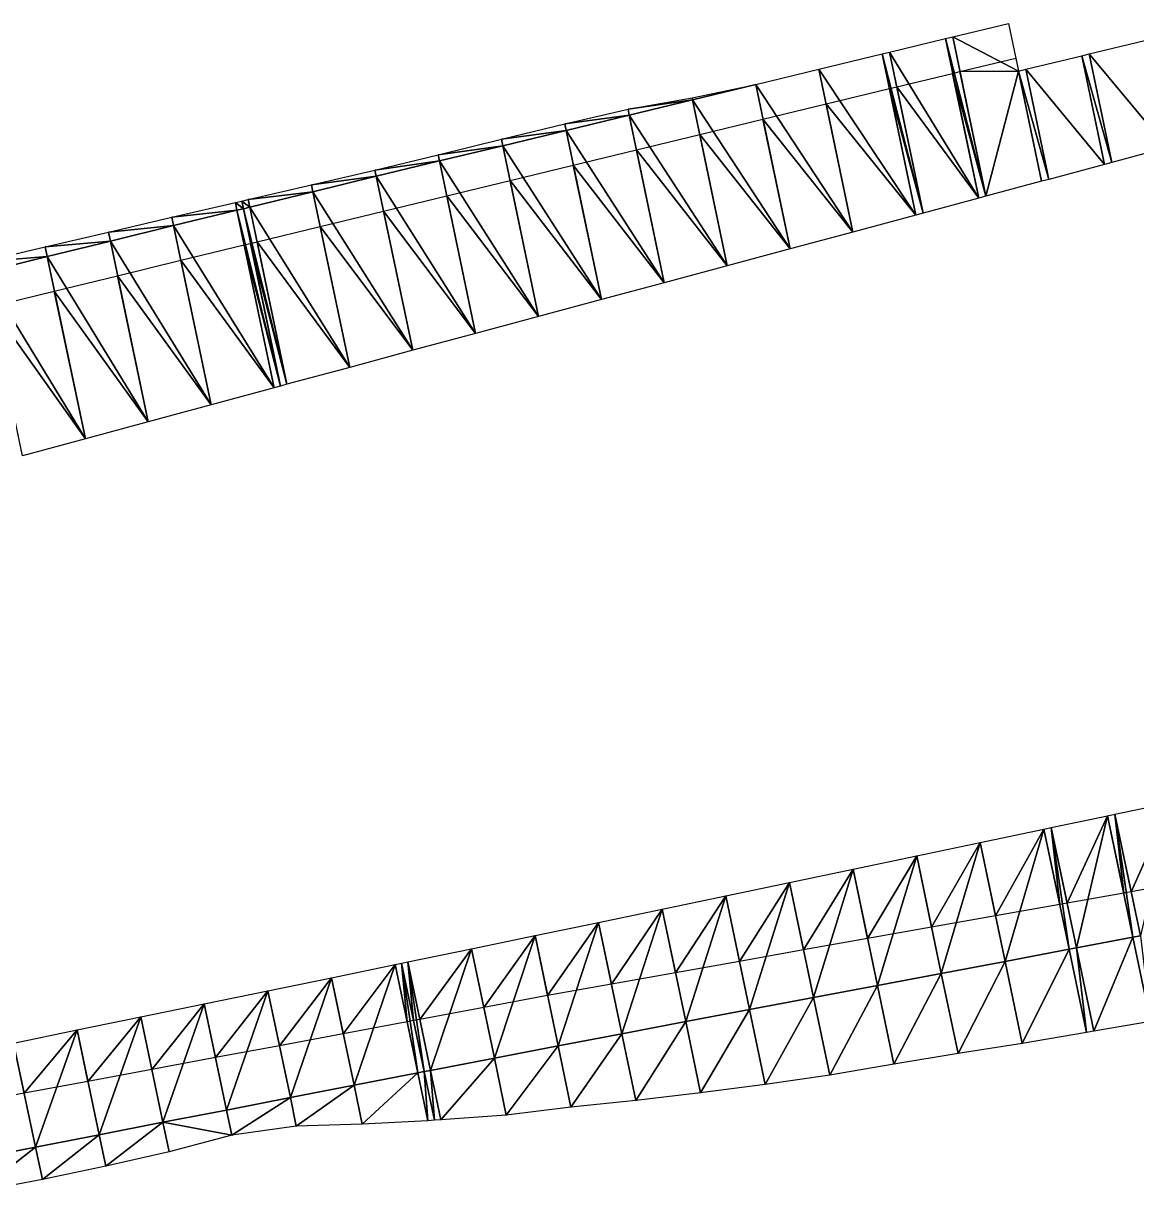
# Model space of a CAD drawing. Header units: metres. Extents: x 1882598 to 1885460, y 3171405 to 3171756.
# Drawn here: x 1883146.89 to 1883164.01, y 3171599.02 to 3171616.99 of the extents above; entities that cross this region are included whole.
import ezdxf

# ---------------------------------------------------------------- set-up
doc = ezdxf.new("R2010")
doc.units = ezdxf.units.M
doc.header["$MEASUREMENT"] = 0
doc.layers.add('Triangles surfaces projet', color=7, linetype='Continuous', true_color=0x848484)

msp = doc.modelspace()

# ---------------------------------------------------------------- linework, layer by layer
at = {"layer": 'Triangles surfaces projet'}
for points in [[(1883161.185, 3171616.782, 151.155), (1883162.045, 3171616.99, 151.147), (1883162.198, 3171616.257, 151.165), (1883161.185, 3171616.782, 151.155)], [(1883161.072, 3171616.755, 151.156), (1883161.585, 3171614.3, 151.219), (1883160.212, 3171616.547, 151.165), (1883161.072, 3171616.755, 151.156)], [(1883161.697, 3171614.33, 151.217), (1883161.072, 3171616.755, 151.156), (1883161.185, 3171616.782, 151.155), (1883161.697, 3171614.33, 151.217)], [(1883161.697, 3171614.33, 151.217), (1883161.585, 3171614.3, 151.219), (1883161.072, 3171616.755, 151.156), (1883161.697, 3171614.33, 151.217)], [(1883161.697, 3171614.33, 151.217), (1883161.185, 3171616.782, 151.155), (1883162.198, 3171616.257, 151.165), (1883161.697, 3171614.33, 151.217)], [(1883163.283, 3171616.52, 151.156), (1883164.143, 3171616.728, 151.149), (1883164.487, 3171615.08, 151.191), (1883163.283, 3171616.52, 151.156)], [(1883164.143, 3171616.728, 151.499), (1883164.487, 3171615.08, 151.541), (1883163.283, 3171616.52, 151.506), (1883164.143, 3171616.728, 151.499)], [(1883159.127, 3171616.284, 151.177), (1883160.1, 3171616.52, 151.166), (1883160.617, 3171614.04, 151.23), (1883159.127, 3171616.284, 151.177)], [(1883160.729, 3171614.07, 151.228), (1883160.1, 3171616.52, 151.166), (1883160.212, 3171616.547, 151.165), (1883160.729, 3171614.07, 151.228)], [(1883160.729, 3171614.07, 151.228), (1883160.617, 3171614.04, 151.23), (1883160.1, 3171616.52, 151.166), (1883160.729, 3171614.07, 151.228)], [(1883160.729, 3171614.07, 151.228), (1883160.212, 3171616.547, 151.165), (1883161.585, 3171614.3, 151.219), (1883160.729, 3171614.07, 151.228)], [(1883162.31, 3171616.285, 151.164), (1883163.17, 3171616.493, 151.157), (1883163.519, 3171614.82, 151.199), (1883162.31, 3171616.285, 151.164)], [(1883163.17, 3171616.493, 151.507), (1883163.519, 3171614.82, 151.549), (1883162.31, 3171616.285, 151.514), (1883163.17, 3171616.493, 151.507)], [(1883163.17, 3171616.493, 151.157), (1883163.283, 3171616.52, 151.156), (1883163.631, 3171614.85, 151.198), (1883163.17, 3171616.493, 151.157)], [(1883163.283, 3171616.52, 151.506), (1883163.631, 3171614.85, 151.548), (1883163.17, 3171616.493, 151.507), (1883163.283, 3171616.52, 151.506)], [(1883163.631, 3171614.85, 151.198), (1883163.519, 3171614.82, 151.199), (1883163.17, 3171616.493, 151.157), (1883163.631, 3171614.85, 151.198)], [(1883163.17, 3171616.493, 151.507), (1883163.631, 3171614.85, 151.548), (1883163.519, 3171614.82, 151.549), (1883163.17, 3171616.493, 151.507)], [(1883163.631, 3171614.85, 151.198), (1883163.283, 3171616.52, 151.156), (1883164.487, 3171615.08, 151.191), (1883163.631, 3171614.85, 151.198)], [(1883163.283, 3171616.52, 151.506), (1883164.487, 3171615.08, 151.541), (1883163.631, 3171614.85, 151.548), (1883163.283, 3171616.52, 151.506)], [(1883162.156, 3171616.456, 151.51), (1883162.198, 3171616.257, 151.515), (1883161.296, 3171616.248, 151.519), (1883162.156, 3171616.456, 151.51)], [(1883158.155, 3171616.049, 151.188), (1883159.127, 3171616.284, 151.177), (1883159.65, 3171613.78, 151.241), (1883158.155, 3171616.049, 151.188)], [(1883159.65, 3171613.78, 151.241), (1883159.127, 3171616.284, 151.177), (1883160.617, 3171614.04, 151.23), (1883159.65, 3171613.78, 151.241)], [(1883161.184, 3171616.221, 151.52), (1883161.585, 3171614.3, 151.569), (1883160.324, 3171616.013, 151.529), (1883161.184, 3171616.221, 151.52)], [(1883161.296, 3171616.248, 151.519), (1883161.697, 3171614.33, 151.567), (1883161.184, 3171616.221, 151.52), (1883161.296, 3171616.248, 151.519)], [(1883161.184, 3171616.221, 151.52), (1883161.697, 3171614.33, 151.567), (1883161.585, 3171614.3, 151.569), (1883161.184, 3171616.221, 151.52)], [(1883162.198, 3171616.257, 151.515), (1883161.697, 3171614.33, 151.567), (1883161.296, 3171616.248, 151.519), (1883162.198, 3171616.257, 151.515)], [(1883161.697, 3171614.33, 151.217), (1883162.198, 3171616.257, 151.165), (1883162.552, 3171614.56, 151.209), (1883161.697, 3171614.33, 151.217)], [(1883162.198, 3171616.257, 151.515), (1883162.552, 3171614.56, 151.559), (1883161.697, 3171614.33, 151.567), (1883162.198, 3171616.257, 151.515)], [(1883162.31, 3171616.285, 151.164), (1883162.664, 3171614.59, 151.207), (1883162.198, 3171616.257, 151.165), (1883162.31, 3171616.285, 151.164)], [(1883162.31, 3171616.285, 151.514), (1883162.664, 3171614.59, 151.557), (1883162.198, 3171616.257, 151.515), (1883162.31, 3171616.285, 151.514)], [(1883162.552, 3171614.56, 151.209), (1883162.198, 3171616.257, 151.165), (1883162.664, 3171614.59, 151.207), (1883162.552, 3171614.56, 151.209)], [(1883162.198, 3171616.257, 151.515), (1883162.664, 3171614.59, 151.557), (1883162.552, 3171614.56, 151.559), (1883162.198, 3171616.257, 151.515)], [(1883162.664, 3171614.59, 151.207), (1883162.31, 3171616.285, 151.164), (1883163.519, 3171614.82, 151.199), (1883162.664, 3171614.59, 151.207)], [(1883162.31, 3171616.285, 151.514), (1883163.519, 3171614.82, 151.549), (1883162.664, 3171614.59, 151.557), (1883162.31, 3171616.285, 151.514)], [(1883157.182, 3171615.814, 151.199), (1883157.176, 3171615.843, 151.179), (1883158.155, 3171616.049, 151.188), (1883157.182, 3171615.814, 151.199)], [(1883158.683, 3171613.52, 151.252), (1883157.182, 3171615.814, 151.199), (1883158.155, 3171616.049, 151.188), (1883158.683, 3171613.52, 151.252)], [(1883158.683, 3171613.52, 151.252), (1883158.155, 3171616.049, 151.188), (1883159.65, 3171613.78, 151.241), (1883158.683, 3171613.52, 151.252)], [(1883160.211, 3171615.986, 151.53), (1883160.617, 3171614.04, 151.58), (1883159.239, 3171615.751, 151.541), (1883160.211, 3171615.986, 151.53)], [(1883160.324, 3171616.013, 151.529), (1883160.729, 3171614.07, 151.578), (1883160.211, 3171615.986, 151.53), (1883160.324, 3171616.013, 151.529)], [(1883160.211, 3171615.986, 151.53), (1883160.729, 3171614.07, 151.578), (1883160.617, 3171614.04, 151.58), (1883160.211, 3171615.986, 151.53)], [(1883160.324, 3171616.013, 151.529), (1883161.585, 3171614.3, 151.569), (1883160.729, 3171614.07, 151.578), (1883160.324, 3171616.013, 151.529)], [(1883157.176, 3171615.843, 151.179), (1883157.182, 3171615.814, 151.199), (1883156.191, 3171615.669, 151.148), (1883157.176, 3171615.843, 151.179)], [(1883157.182, 3171615.814, 151.199), (1883156.21, 3171615.579, 151.209), (1883156.191, 3171615.669, 151.148), (1883157.182, 3171615.814, 151.199)], [(1883157.716, 3171613.26, 151.264), (1883156.21, 3171615.579, 151.209), (1883157.182, 3171615.814, 151.199), (1883157.716, 3171613.26, 151.264)], [(1883157.716, 3171613.26, 151.264), (1883157.182, 3171615.814, 151.199), (1883158.683, 3171613.52, 151.252), (1883157.716, 3171613.26, 151.264)], [(1883156.21, 3171615.579, 151.209), (1883155.216, 3171615.445, 151.151), (1883156.191, 3171615.669, 151.148), (1883156.21, 3171615.579, 151.209)], [(1883159.239, 3171615.751, 151.541), (1883159.65, 3171613.78, 151.591), (1883158.266, 3171615.515, 151.551), (1883159.239, 3171615.751, 151.541)], [(1883159.239, 3171615.751, 151.541), (1883160.617, 3171614.04, 151.58), (1883159.65, 3171613.78, 151.591), (1883159.239, 3171615.751, 151.541)], [(1883154.243, 3171615.208, 151.163), (1883155.216, 3171615.445, 151.151), (1883155.237, 3171615.344, 151.22), (1883154.243, 3171615.208, 151.163)], [(1883155.216, 3171615.445, 151.151), (1883156.21, 3171615.579, 151.209), (1883155.237, 3171615.344, 151.22), (1883155.216, 3171615.445, 151.151)], [(1883155.237, 3171615.344, 151.22), (1883156.21, 3171615.579, 151.209), (1883156.748, 3171613, 151.275), (1883155.237, 3171615.344, 151.22)], [(1883156.748, 3171613, 151.275), (1883156.21, 3171615.579, 151.209), (1883157.716, 3171613.26, 151.264), (1883156.748, 3171613, 151.275)], [(1883158.266, 3171615.515, 151.551), (1883158.683, 3171613.52, 151.602), (1883157.294, 3171615.28, 151.562), (1883158.266, 3171615.515, 151.551)], [(1883158.266, 3171615.515, 151.551), (1883159.65, 3171613.78, 151.591), (1883158.683, 3171613.52, 151.602), (1883158.266, 3171615.515, 151.551)], [(1883154.243, 3171615.208, 151.163), (1883155.237, 3171615.344, 151.22), (1883154.264, 3171615.108, 151.231), (1883154.243, 3171615.208, 151.163)], [(1883155.781, 3171612.74, 151.286), (1883154.264, 3171615.108, 151.231), (1883155.237, 3171615.344, 151.22), (1883155.781, 3171612.74, 151.286)], [(1883155.781, 3171612.74, 151.286), (1883155.237, 3171615.344, 151.22), (1883156.748, 3171613, 151.275), (1883155.781, 3171612.74, 151.286)], [(1883157.294, 3171615.28, 151.562), (1883157.716, 3171613.26, 151.614), (1883156.321, 3171615.045, 151.573), (1883157.294, 3171615.28, 151.562)], [(1883157.294, 3171615.28, 151.562), (1883158.683, 3171613.52, 151.602), (1883157.716, 3171613.26, 151.614), (1883157.294, 3171615.28, 151.562)], [(1883154.243, 3171615.208, 151.163), (1883154.264, 3171615.108, 151.231), (1883153.271, 3171614.97, 151.175), (1883154.243, 3171615.208, 151.163)], [(1883153.291, 3171614.873, 151.241), (1883153.271, 3171614.97, 151.175), (1883154.264, 3171615.108, 151.231), (1883153.291, 3171614.873, 151.241)], [(1883154.813, 3171612.48, 151.298), (1883153.291, 3171614.873, 151.241), (1883154.264, 3171615.108, 151.231), (1883154.813, 3171612.48, 151.298)], [(1883154.264, 3171615.108, 151.231), (1883155.781, 3171612.74, 151.286), (1883154.813, 3171612.48, 151.298), (1883154.264, 3171615.108, 151.231)], [(1883153.271, 3171614.97, 151.175), (1883153.291, 3171614.873, 151.241), (1883152.298, 3171614.732, 151.187), (1883153.271, 3171614.97, 151.175)], [(1883152.318, 3171614.637, 151.252), (1883152.298, 3171614.732, 151.187), (1883153.291, 3171614.873, 151.241), (1883152.318, 3171614.637, 151.252)], [(1883153.291, 3171614.873, 151.241), (1883153.845, 3171612.22, 151.309), (1883152.318, 3171614.637, 151.252), (1883153.291, 3171614.873, 151.241)], [(1883153.291, 3171614.873, 151.241), (1883154.813, 3171612.48, 151.298), (1883153.845, 3171612.22, 151.309), (1883153.291, 3171614.873, 151.241)], [(1883156.321, 3171615.045, 151.573), (1883156.748, 3171613, 151.625), (1883155.349, 3171614.81, 151.584), (1883156.321, 3171615.045, 151.573)], [(1883156.321, 3171615.045, 151.573), (1883157.716, 3171613.26, 151.614), (1883156.748, 3171613, 151.625), (1883156.321, 3171615.045, 151.573)], [(1883152.298, 3171614.732, 151.187), (1883152.318, 3171614.637, 151.252), (1883151.322, 3171614.506, 151.194), (1883152.298, 3171614.732, 151.187)], [(1883155.349, 3171614.81, 151.584), (1883155.781, 3171612.74, 151.636), (1883154.376, 3171614.574, 151.594), (1883155.349, 3171614.81, 151.584)], [(1883155.349, 3171614.81, 151.584), (1883156.748, 3171613, 151.625), (1883155.781, 3171612.74, 151.636), (1883155.349, 3171614.81, 151.584)], [(1883151.344, 3171614.4, 151.266), (1883151.322, 3171614.506, 151.194), (1883152.318, 3171614.637, 151.252), (1883151.344, 3171614.4, 151.266)], [(1883151.344, 3171614.4, 151.266), (1883152.318, 3171614.637, 151.252), (1883152.878, 3171611.96, 151.32), (1883151.344, 3171614.4, 151.266)], [(1883152.318, 3171614.637, 151.252), (1883153.845, 3171612.22, 151.309), (1883152.878, 3171611.96, 151.32), (1883152.318, 3171614.637, 151.252)], [(1883154.376, 3171614.574, 151.594), (1883154.813, 3171612.48, 151.648), (1883153.403, 3171614.339, 151.605), (1883154.376, 3171614.574, 151.594)], [(1883154.376, 3171614.574, 151.594), (1883155.781, 3171612.74, 151.636), (1883154.813, 3171612.48, 151.648), (1883154.376, 3171614.574, 151.594)], [(1883151.322, 3171614.506, 151.194), (1883151.344, 3171614.4, 151.266), (1883150.347, 3171614.279, 151.201), (1883151.322, 3171614.506, 151.194)], [(1883150.371, 3171614.163, 151.28), (1883150.347, 3171614.279, 151.201), (1883151.344, 3171614.4, 151.266), (1883150.371, 3171614.163, 151.28)], [(1883150.371, 3171614.163, 151.28), (1883151.344, 3171614.4, 151.266), (1883151.91, 3171611.698, 151.334), (1883150.371, 3171614.163, 151.28)], [(1883151.91, 3171611.698, 151.334), (1883151.344, 3171614.4, 151.266), (1883152.878, 3171611.96, 151.32), (1883151.91, 3171611.698, 151.334)], [(1883153.403, 3171614.339, 151.605), (1883153.845, 3171612.22, 151.659), (1883152.429, 3171614.103, 151.616), (1883153.403, 3171614.339, 151.605)], [(1883153.403, 3171614.339, 151.605), (1883154.813, 3171612.48, 151.648), (1883153.845, 3171612.22, 151.659), (1883153.403, 3171614.339, 151.605)], [(1883150.15, 3171614.233, 151.203), (1883150.175, 3171614.115, 151.283), (1883149.174, 3171614.006, 151.21), (1883150.15, 3171614.233, 151.203)], [(1883150.15, 3171614.233, 151.203), (1883150.248, 3171614.256, 151.202), (1883150.273, 3171614.139, 151.282), (1883150.15, 3171614.233, 151.203)], [(1883150.15, 3171614.233, 151.203), (1883150.273, 3171614.139, 151.282), (1883150.175, 3171614.115, 151.283), (1883150.15, 3171614.233, 151.203)], [(1883150.371, 3171614.163, 151.28), (1883150.248, 3171614.256, 151.202), (1883150.347, 3171614.279, 151.201), (1883150.371, 3171614.163, 151.28)], [(1883150.248, 3171614.256, 151.202), (1883150.371, 3171614.163, 151.28), (1883150.273, 3171614.139, 151.282), (1883150.248, 3171614.256, 151.202)], [(1883150.942, 3171611.437, 151.347), (1883150.273, 3171614.139, 151.282), (1883150.371, 3171614.163, 151.28), (1883150.942, 3171611.437, 151.347)], [(1883150.942, 3171611.437, 151.347), (1883150.371, 3171614.163, 151.28), (1883151.91, 3171611.698, 151.334), (1883150.942, 3171611.437, 151.347)], [(1883149.174, 3171614.006, 151.21), (1883149.201, 3171613.878, 151.297), (1883148.198, 3171613.779, 151.217), (1883149.174, 3171614.006, 151.21)], [(1883149.201, 3171613.878, 151.297), (1883149.174, 3171614.006, 151.21), (1883150.175, 3171614.115, 151.283), (1883149.201, 3171613.878, 151.297)], [(1883150.747, 3171611.384, 151.35), (1883149.201, 3171613.878, 151.297), (1883150.175, 3171614.115, 151.283), (1883150.747, 3171611.384, 151.35)], [(1883150.845, 3171611.41, 151.349), (1883150.175, 3171614.115, 151.283), (1883150.273, 3171614.139, 151.282), (1883150.845, 3171611.41, 151.349)], [(1883150.845, 3171611.41, 151.349), (1883150.747, 3171611.384, 151.35), (1883150.175, 3171614.115, 151.283), (1883150.845, 3171611.41, 151.349)], [(1883150.942, 3171611.437, 151.347), (1883150.845, 3171611.41, 151.349), (1883150.273, 3171614.139, 151.282), (1883150.942, 3171611.437, 151.347)], [(1883152.429, 3171614.103, 151.616), (1883152.878, 3171611.96, 151.67), (1883151.456, 3171613.867, 151.63), (1883152.429, 3171614.103, 151.616)], [(1883152.429, 3171614.103, 151.616), (1883153.845, 3171612.22, 151.659), (1883152.878, 3171611.96, 151.67), (1883152.429, 3171614.103, 151.616)], [(1883148.227, 3171613.64, 151.311), (1883148.198, 3171613.779, 151.217), (1883149.201, 3171613.878, 151.297), (1883148.227, 3171613.64, 151.311)], [(1883149.779, 3171611.122, 151.363), (1883148.227, 3171613.64, 151.311), (1883149.201, 3171613.878, 151.297), (1883149.779, 3171611.122, 151.363)], [(1883149.779, 3171611.122, 151.363), (1883149.201, 3171613.878, 151.297), (1883150.747, 3171611.384, 151.35), (1883149.779, 3171611.122, 151.363)], [(1883151.456, 3171613.867, 151.63), (1883151.91, 3171611.698, 151.684), (1883150.483, 3171613.63, 151.643), (1883151.456, 3171613.867, 151.63)], [(1883151.456, 3171613.867, 151.63), (1883152.878, 3171611.96, 151.67), (1883151.91, 3171611.698, 151.684), (1883151.456, 3171613.867, 151.63)], [(1883148.198, 3171613.779, 151.217), (1883148.227, 3171613.64, 151.311), (1883147.222, 3171613.551, 151.224), (1883148.198, 3171613.779, 151.217)], [(1883147.222, 3171613.551, 151.224), (1883148.227, 3171613.64, 151.311), (1883147.254, 3171613.402, 151.325), (1883147.222, 3171613.551, 151.224)], [(1883147.254, 3171613.402, 151.325), (1883148.227, 3171613.64, 151.311), (1883148.811, 3171610.86, 151.376), (1883147.254, 3171613.402, 151.325)], [(1883149.779, 3171611.122, 151.363), (1883148.811, 3171610.86, 151.376), (1883148.227, 3171613.64, 151.311), (1883149.779, 3171611.122, 151.363)], [(1883150.483, 3171613.63, 151.643), (1883150.942, 3171611.437, 151.697), (1883150.384, 3171613.606, 151.645), (1883150.483, 3171613.63, 151.643)], [(1883150.483, 3171613.63, 151.643), (1883151.91, 3171611.698, 151.684), (1883150.942, 3171611.437, 151.697), (1883150.483, 3171613.63, 151.643)], [(1883146.246, 3171613.322, 151.231), (1883147.222, 3171613.551, 151.224), (1883147.254, 3171613.402, 151.325), (1883146.246, 3171613.322, 151.231)], [(1883150.286, 3171613.582, 151.646), (1883150.747, 3171611.384, 151.7), (1883149.313, 3171613.345, 151.66), (1883150.286, 3171613.582, 151.646)], [(1883150.384, 3171613.606, 151.645), (1883150.845, 3171611.41, 151.699), (1883150.286, 3171613.582, 151.646), (1883150.384, 3171613.606, 151.645)], [(1883150.286, 3171613.582, 151.646), (1883150.845, 3171611.41, 151.699), (1883150.747, 3171611.384, 151.7), (1883150.286, 3171613.582, 151.646)], [(1883150.384, 3171613.606, 151.645), (1883150.942, 3171611.437, 151.697), (1883150.845, 3171611.41, 151.699), (1883150.384, 3171613.606, 151.645)], [(1883147.254, 3171613.402, 151.325), (1883146.28, 3171613.164, 151.339), (1883146.246, 3171613.322, 151.231), (1883147.254, 3171613.402, 151.325)], [(1883147.254, 3171613.402, 151.325), (1883147.843, 3171610.599, 151.389), (1883146.28, 3171613.164, 151.339), (1883147.254, 3171613.402, 151.325)], [(1883147.254, 3171613.402, 151.325), (1883148.811, 3171610.86, 151.376), (1883147.843, 3171610.599, 151.389), (1883147.254, 3171613.402, 151.325)], [(1883149.313, 3171613.345, 151.66), (1883149.779, 3171611.122, 151.713), (1883148.339, 3171613.108, 151.674), (1883149.313, 3171613.345, 151.66)], [(1883149.313, 3171613.345, 151.66), (1883150.747, 3171611.384, 151.7), (1883149.779, 3171611.122, 151.713), (1883149.313, 3171613.345, 151.66)], [(1883146.875, 3171610.337, 151.402), (1883146.28, 3171613.164, 151.339), (1883147.843, 3171610.599, 151.389), (1883146.875, 3171610.337, 151.402)], [(1883148.339, 3171613.108, 151.674), (1883148.811, 3171610.86, 151.726), (1883147.365, 3171612.87, 151.688), (1883148.339, 3171613.108, 151.674)], [(1883148.339, 3171613.108, 151.674), (1883149.779, 3171611.122, 151.713), (1883148.811, 3171610.86, 151.726), (1883148.339, 3171613.108, 151.674)], [(1883147.365, 3171612.87, 151.688), (1883147.843, 3171610.599, 151.739), (1883146.392, 3171612.632, 151.701), (1883147.365, 3171612.87, 151.688)], [(1883147.365, 3171612.87, 151.688), (1883148.811, 3171610.86, 151.726), (1883147.843, 3171610.599, 151.739), (1883147.365, 3171612.87, 151.688)], [(1883146.392, 3171612.632, 151.701), (1883147.843, 3171610.599, 151.739), (1883146.875, 3171610.337, 151.752), (1883146.392, 3171612.632, 151.701)], [(1883164.072, 3171602.951, 151.153), (1883163.681, 3171604.822, 151.2), (1883164.547, 3171605.003, 151.193), (1883164.072, 3171602.951, 151.153)], [(1883164.547, 3171605.003, 151.543), (1883163.93, 3171603.631, 151.52), (1883163.681, 3171604.822, 151.55), (1883164.547, 3171605.003, 151.543)], [(1883164.801, 3171603.786, 151.512), (1883163.93, 3171603.631, 151.52), (1883164.547, 3171605.003, 151.543), (1883164.801, 3171603.786, 151.512)], [(1883163.681, 3171604.822, 151.2), (1883163.958, 3171602.93, 151.154), (1883163.568, 3171604.799, 151.201), (1883163.681, 3171604.822, 151.2)], [(1883163.681, 3171604.822, 151.55), (1883163.816, 3171603.611, 151.521), (1883163.568, 3171604.799, 151.551), (1883163.681, 3171604.822, 151.55)], [(1883164.072, 3171602.951, 151.153), (1883163.958, 3171602.93, 151.154), (1883163.681, 3171604.822, 151.2), (1883164.072, 3171602.951, 151.153)], [(1883163.93, 3171603.631, 151.52), (1883163.816, 3171603.611, 151.521), (1883163.681, 3171604.822, 151.55), (1883163.93, 3171603.631, 151.52)], [(1883163.568, 3171604.799, 151.201), (1883163.089, 3171602.767, 151.163), (1883162.702, 3171604.617, 151.21), (1883163.568, 3171604.799, 151.201)], [(1883163.568, 3171604.799, 151.551), (1883162.945, 3171603.456, 151.53), (1883162.702, 3171604.617, 151.56), (1883163.568, 3171604.799, 151.551)], [(1883163.816, 3171603.611, 151.521), (1883162.945, 3171603.456, 151.53), (1883163.568, 3171604.799, 151.551), (1883163.816, 3171603.611, 151.521)], [(1883163.089, 3171602.767, 151.163), (1883163.568, 3171604.799, 151.201), (1883163.958, 3171602.93, 151.154), (1883163.089, 3171602.767, 151.163)], [(1883162.589, 3171604.594, 151.211), (1883161.992, 3171602.56, 151.174), (1883161.61, 3171604.389, 151.221), (1883162.589, 3171604.594, 151.211)], [(1883162.589, 3171604.594, 151.561), (1883161.846, 3171603.261, 151.542), (1883161.61, 3171604.389, 151.571), (1883162.589, 3171604.594, 151.561)], [(1883162.831, 3171603.436, 151.531), (1883161.846, 3171603.261, 151.542), (1883162.589, 3171604.594, 151.561), (1883162.831, 3171603.436, 151.531)], [(1883161.992, 3171602.56, 151.174), (1883162.589, 3171604.594, 151.211), (1883162.975, 3171602.745, 151.164), (1883161.992, 3171602.56, 151.174)], [(1883162.589, 3171604.594, 151.211), (1883162.702, 3171604.617, 151.21), (1883162.975, 3171602.745, 151.164), (1883162.589, 3171604.594, 151.211)], [(1883162.702, 3171604.617, 151.56), (1883162.831, 3171603.436, 151.531), (1883162.589, 3171604.594, 151.561), (1883162.702, 3171604.617, 151.56)], [(1883162.975, 3171602.745, 151.164), (1883162.702, 3171604.617, 151.21), (1883163.089, 3171602.767, 151.163), (1883162.975, 3171602.745, 151.164)], [(1883162.945, 3171603.456, 151.53), (1883162.831, 3171603.436, 151.531), (1883162.702, 3171604.617, 151.56), (1883162.945, 3171603.456, 151.53)], [(1883160.632, 3171604.184, 151.231), (1883161.61, 3171604.389, 151.221), (1883161.009, 3171602.374, 151.185), (1883160.632, 3171604.184, 151.231)], [(1883161.61, 3171604.389, 151.571), (1883160.861, 3171603.085, 151.553), (1883160.632, 3171604.184, 151.581), (1883161.61, 3171604.389, 151.571)], [(1883161.846, 3171603.261, 151.542), (1883160.861, 3171603.085, 151.553), (1883161.61, 3171604.389, 151.571), (1883161.846, 3171603.261, 151.542)], [(1883161.992, 3171602.56, 151.174), (1883161.009, 3171602.374, 151.185), (1883161.61, 3171604.389, 151.221), (1883161.992, 3171602.56, 151.174)], [(1883160.026, 3171602.189, 151.195), (1883159.653, 3171603.979, 151.241), (1883160.632, 3171604.184, 151.231), (1883160.026, 3171602.189, 151.195)], [(1883160.632, 3171604.184, 151.581), (1883159.876, 3171602.91, 151.563), (1883159.653, 3171603.979, 151.591), (1883160.632, 3171604.184, 151.581)], [(1883160.861, 3171603.085, 151.553), (1883159.876, 3171602.91, 151.563), (1883160.632, 3171604.184, 151.581), (1883160.861, 3171603.085, 151.553)], [(1883160.026, 3171602.189, 151.195), (1883160.632, 3171604.184, 151.231), (1883161.009, 3171602.374, 151.185), (1883160.026, 3171602.189, 151.195)], [(1883159.653, 3171603.979, 151.241), (1883159.044, 3171602.004, 151.205), (1883158.674, 3171603.775, 151.251), (1883159.653, 3171603.979, 151.241)], [(1883159.653, 3171603.979, 151.591), (1883158.891, 3171602.735, 151.574), (1883158.674, 3171603.775, 151.601), (1883159.653, 3171603.979, 151.591)], [(1883159.876, 3171602.91, 151.563), (1883158.891, 3171602.735, 151.574), (1883159.653, 3171603.979, 151.591), (1883159.876, 3171602.91, 151.563)], [(1883160.026, 3171602.189, 151.195), (1883159.044, 3171602.004, 151.205), (1883159.653, 3171603.979, 151.241), (1883160.026, 3171602.189, 151.195)], [(1883158.061, 3171601.818, 151.216), (1883157.696, 3171603.57, 151.261), (1883158.674, 3171603.775, 151.251), (1883158.061, 3171601.818, 151.216)], [(1883158.674, 3171603.775, 151.601), (1883157.906, 3171602.56, 151.585), (1883157.696, 3171603.57, 151.611), (1883158.674, 3171603.775, 151.601)], [(1883158.891, 3171602.735, 151.574), (1883157.906, 3171602.56, 151.585), (1883158.674, 3171603.775, 151.601), (1883158.891, 3171602.735, 151.574)], [(1883159.044, 3171602.004, 151.205), (1883158.061, 3171601.818, 151.216), (1883158.674, 3171603.775, 151.251), (1883159.044, 3171602.004, 151.205)], [(1883157.079, 3171601.633, 151.226), (1883156.717, 3171603.365, 151.27), (1883157.696, 3171603.57, 151.261), (1883157.079, 3171601.633, 151.226)], [(1883157.696, 3171603.57, 151.611), (1883156.922, 3171602.384, 151.595), (1883156.717, 3171603.365, 151.62), (1883157.696, 3171603.57, 151.611)], [(1883157.906, 3171602.56, 151.585), (1883156.922, 3171602.384, 151.595), (1883157.696, 3171603.57, 151.611), (1883157.906, 3171602.56, 151.585)], [(1883158.061, 3171601.818, 151.216), (1883157.079, 3171601.633, 151.226), (1883157.696, 3171603.57, 151.261), (1883158.061, 3171601.818, 151.216)], [(1883156.097, 3171601.447, 151.237), (1883155.739, 3171603.16, 151.28), (1883156.717, 3171603.365, 151.27), (1883156.097, 3171601.447, 151.237)], [(1883156.717, 3171603.365, 151.62), (1883155.938, 3171602.209, 151.606), (1883155.739, 3171603.16, 151.63), (1883156.717, 3171603.365, 151.62)], [(1883156.922, 3171602.384, 151.595), (1883155.938, 3171602.209, 151.606), (1883156.717, 3171603.365, 151.62), (1883156.922, 3171602.384, 151.595)], [(1883157.079, 3171601.633, 151.226), (1883156.097, 3171601.447, 151.237), (1883156.717, 3171603.365, 151.27), (1883157.079, 3171601.633, 151.226)], [(1883155.739, 3171603.16, 151.28), (1883155.115, 3171601.262, 151.247), (1883154.761, 3171602.956, 151.29), (1883155.739, 3171603.16, 151.28)], [(1883155.739, 3171603.16, 151.63), (1883154.954, 3171602.034, 151.617), (1883154.761, 3171602.956, 151.64), (1883155.739, 3171603.16, 151.63)], [(1883155.938, 3171602.209, 151.606), (1883154.954, 3171602.034, 151.617), (1883155.739, 3171603.16, 151.63), (1883155.938, 3171602.209, 151.606)], [(1883155.739, 3171603.16, 151.28), (1883156.097, 3171601.447, 151.237), (1883155.115, 3171601.262, 151.247), (1883155.739, 3171603.16, 151.28)], [(1883153.782, 3171602.753, 151.3), (1883154.761, 3171602.956, 151.29), (1883154.134, 3171601.072, 151.257), (1883153.782, 3171602.753, 151.3)], [(1883154.761, 3171602.956, 151.64), (1883153.971, 3171601.85, 151.627), (1883153.782, 3171602.753, 151.65), (1883154.761, 3171602.956, 151.64)], [(1883154.954, 3171602.034, 151.617), (1883153.971, 3171601.85, 151.627), (1883154.761, 3171602.956, 151.64), (1883154.954, 3171602.034, 151.617)], [(1883155.115, 3171601.262, 151.247), (1883154.134, 3171601.072, 151.257), (1883154.761, 3171602.956, 151.29), (1883155.115, 3171601.262, 151.247)], [(1883163.089, 3171602.767, 151.163), (1883163.958, 3171602.93, 151.154), (1883163.356, 3171601.485, 152.472), (1883163.089, 3171602.767, 151.163)], [(1883163.958, 3171602.93, 151.154), (1883164.228, 3171601.636, 152.476), (1883163.356, 3171601.485, 152.472), (1883163.958, 3171602.93, 151.154)], [(1883164.228, 3171601.636, 152.476), (1883163.958, 3171602.93, 151.154), (1883164.072, 3171602.951, 151.153), (1883164.228, 3171601.636, 152.476)], [(1883153.782, 3171602.753, 151.3), (1883153.154, 3171600.882, 151.268), (1883152.804, 3171602.552, 151.31), (1883153.782, 3171602.753, 151.3)], [(1883153.782, 3171602.753, 151.65), (1883152.989, 3171601.667, 151.638), (1883152.804, 3171602.552, 151.66), (1883153.782, 3171602.753, 151.65)], [(1883153.971, 3171601.85, 151.627), (1883152.989, 3171601.667, 151.638), (1883153.782, 3171602.753, 151.65), (1883153.971, 3171601.85, 151.627)], [(1883154.134, 3171601.072, 151.257), (1883153.154, 3171600.882, 151.268), (1883153.782, 3171602.753, 151.3), (1883154.134, 3171601.072, 151.257)], [(1883162.256, 3171601.297, 152.464), (1883161.992, 3171602.56, 151.174), (1883162.975, 3171602.745, 151.164), (1883162.256, 3171601.297, 152.464)], [(1883162.256, 3171601.297, 152.464), (1883162.975, 3171602.745, 151.164), (1883163.242, 3171601.465, 152.471), (1883162.256, 3171601.297, 152.464)], [(1883162.975, 3171602.745, 151.164), (1883163.089, 3171602.767, 151.163), (1883163.242, 3171601.465, 152.471), (1883162.975, 3171602.745, 151.164)], [(1883163.242, 3171601.465, 152.471), (1883163.089, 3171602.767, 151.163), (1883163.356, 3171601.485, 152.472), (1883163.242, 3171601.465, 152.471)], [(1883151.628, 3171602.309, 151.322), (1883152.607, 3171602.511, 151.312), (1883151.976, 3171600.653, 151.28), (1883151.628, 3171602.309, 151.322)], [(1883152.607, 3171602.511, 151.662), (1883151.809, 3171601.446, 151.65), (1883151.628, 3171602.309, 151.672), (1883152.607, 3171602.511, 151.662)], [(1883152.791, 3171601.63, 151.64), (1883151.809, 3171601.446, 151.65), (1883152.607, 3171602.511, 151.662), (1883152.791, 3171601.63, 151.64)], [(1883152.607, 3171602.511, 151.312), (1883152.956, 3171600.844, 151.27), (1883151.976, 3171600.653, 151.28), (1883152.607, 3171602.511, 151.312)], [(1883152.607, 3171602.511, 151.312), (1883152.705, 3171602.531, 151.311), (1883152.956, 3171600.844, 151.27), (1883152.607, 3171602.511, 151.312)], [(1883152.705, 3171602.531, 151.661), (1883152.791, 3171601.63, 151.64), (1883152.607, 3171602.511, 151.662), (1883152.705, 3171602.531, 151.661)], [(1883152.705, 3171602.531, 151.311), (1883152.804, 3171602.552, 151.31), (1883153.055, 3171600.863, 151.269), (1883152.705, 3171602.531, 151.311)], [(1883152.804, 3171602.552, 151.66), (1883152.89, 3171601.648, 151.639), (1883152.705, 3171602.531, 151.661), (1883152.804, 3171602.552, 151.66)], [(1883153.055, 3171600.863, 151.269), (1883152.956, 3171600.844, 151.27), (1883152.705, 3171602.531, 151.311), (1883153.055, 3171600.863, 151.269)], [(1883152.89, 3171601.648, 151.639), (1883152.791, 3171601.63, 151.64), (1883152.705, 3171602.531, 151.661), (1883152.89, 3171601.648, 151.639)], [(1883153.154, 3171600.882, 151.268), (1883153.055, 3171600.863, 151.269), (1883152.804, 3171602.552, 151.31), (1883153.154, 3171600.882, 151.268)], [(1883152.989, 3171601.667, 151.638), (1883152.89, 3171601.648, 151.639), (1883152.804, 3171602.552, 151.66), (1883152.989, 3171601.667, 151.638)], [(1883161.992, 3171602.56, 151.174), (1883161.267, 3171601.14, 152.446), (1883161.009, 3171602.374, 151.185), (1883161.992, 3171602.56, 151.174)], [(1883161.992, 3171602.56, 151.174), (1883162.256, 3171601.297, 152.464), (1883161.267, 3171601.14, 152.446), (1883161.992, 3171602.56, 151.174)], [(1883151.628, 3171602.309, 151.322), (1883150.996, 3171600.463, 151.29), (1883150.65, 3171602.108, 151.332), (1883151.628, 3171602.309, 151.322)], [(1883151.628, 3171602.309, 151.672), (1883150.828, 3171601.262, 151.661), (1883150.65, 3171602.108, 151.682), (1883151.628, 3171602.309, 151.672)], [(1883151.809, 3171601.446, 151.65), (1883150.828, 3171601.262, 151.661), (1883151.628, 3171602.309, 151.672), (1883151.809, 3171601.446, 151.65)], [(1883151.628, 3171602.309, 151.322), (1883151.976, 3171600.653, 151.28), (1883150.996, 3171600.463, 151.29), (1883151.628, 3171602.309, 151.322)], [(1883161.009, 3171602.374, 151.185), (1883160.279, 3171600.978, 152.432), (1883160.026, 3171602.189, 151.195), (1883161.009, 3171602.374, 151.185)], [(1883160.279, 3171600.978, 152.432), (1883161.009, 3171602.374, 151.185), (1883161.267, 3171601.14, 152.446), (1883160.279, 3171600.978, 152.432)], [(1883160.026, 3171602.189, 151.195), (1883159.293, 3171600.811, 152.423), (1883159.044, 3171602.004, 151.205), (1883160.026, 3171602.189, 151.195)], [(1883159.293, 3171600.811, 152.423), (1883160.026, 3171602.189, 151.195), (1883160.279, 3171600.978, 152.432), (1883159.293, 3171600.811, 152.423)], [(1883149.672, 3171601.906, 151.342), (1883150.65, 3171602.108, 151.332), (1883150.016, 3171600.273, 151.3), (1883149.672, 3171601.906, 151.342)], [(1883150.65, 3171602.108, 151.682), (1883149.846, 3171601.08, 151.671), (1883149.672, 3171601.906, 151.692), (1883150.65, 3171602.108, 151.682)], [(1883150.828, 3171601.262, 151.661), (1883149.846, 3171601.08, 151.671), (1883150.65, 3171602.108, 151.682), (1883150.828, 3171601.262, 151.661)], [(1883150.65, 3171602.108, 151.332), (1883150.996, 3171600.463, 151.29), (1883150.016, 3171600.273, 151.3), (1883150.65, 3171602.108, 151.332)], [(1883158.302, 3171600.663, 152.396), (1883158.061, 3171601.818, 151.216), (1883159.044, 3171602.004, 151.205), (1883158.302, 3171600.663, 152.396)], [(1883159.044, 3171602.004, 151.205), (1883159.293, 3171600.811, 152.423), (1883158.302, 3171600.663, 152.396), (1883159.044, 3171602.004, 151.205)], [(1883149.036, 3171600.084, 151.311), (1883148.694, 3171601.705, 151.352), (1883149.672, 3171601.906, 151.342), (1883149.036, 3171600.084, 151.311)], [(1883149.672, 3171601.906, 151.692), (1883148.865, 3171600.897, 151.681), (1883148.694, 3171601.705, 151.702), (1883149.672, 3171601.906, 151.692)], [(1883149.846, 3171601.08, 151.671), (1883148.865, 3171600.897, 151.681), (1883149.672, 3171601.906, 151.692), (1883149.846, 3171601.08, 151.671)], [(1883150.016, 3171600.273, 151.3), (1883149.036, 3171600.084, 151.311), (1883149.672, 3171601.906, 151.342), (1883150.016, 3171600.273, 151.3)], [(1883158.061, 3171601.818, 151.216), (1883157.308, 3171600.537, 152.345), (1883157.079, 3171601.633, 151.226), (1883158.061, 3171601.818, 151.216)], [(1883158.061, 3171601.818, 151.216), (1883158.302, 3171600.663, 152.396), (1883157.308, 3171600.537, 152.345), (1883158.061, 3171601.818, 151.216)], [(1883148.057, 3171599.893, 151.321), (1883147.717, 3171601.504, 151.362), (1883148.694, 3171601.705, 151.352), (1883148.057, 3171599.893, 151.321)], [(1883148.694, 3171601.705, 151.702), (1883147.883, 3171600.714, 151.692), (1883147.717, 3171601.504, 151.712), (1883148.694, 3171601.705, 151.702)], [(1883148.865, 3171600.897, 151.681), (1883147.883, 3171600.714, 151.692), (1883148.694, 3171601.705, 151.702), (1883148.865, 3171600.897, 151.681)], [(1883148.694, 3171601.705, 151.352), (1883149.036, 3171600.084, 151.311), (1883148.057, 3171599.893, 151.321), (1883148.694, 3171601.705, 151.352)], [(1883156.312, 3171600.418, 152.288), (1883156.097, 3171601.447, 151.237), (1883157.079, 3171601.633, 151.226), (1883156.312, 3171600.418, 152.288)], [(1883157.079, 3171601.633, 151.226), (1883157.308, 3171600.537, 152.345), (1883156.312, 3171600.418, 152.288), (1883157.079, 3171601.633, 151.226)], [(1883146.739, 3171601.302, 151.372), (1883147.717, 3171601.504, 151.362), (1883147.077, 3171599.703, 151.331), (1883146.739, 3171601.302, 151.372)], [(1883147.717, 3171601.504, 151.712), (1883146.902, 3171600.531, 151.702), (1883146.739, 3171601.302, 151.722), (1883147.717, 3171601.504, 151.712)], [(1883147.883, 3171600.714, 151.692), (1883146.902, 3171600.531, 151.702), (1883147.717, 3171601.504, 151.712), (1883147.883, 3171600.714, 151.692)], [(1883147.717, 3171601.504, 151.362), (1883148.057, 3171599.893, 151.321), (1883147.077, 3171599.703, 151.331), (1883147.717, 3171601.504, 151.362)], [(1883155.115, 3171601.262, 151.247), (1883156.097, 3171601.447, 151.237), (1883155.313, 3171600.317, 152.212), (1883155.115, 3171601.262, 151.247)], [(1883155.313, 3171600.317, 152.212), (1883156.097, 3171601.447, 151.237), (1883156.312, 3171600.418, 152.288), (1883155.313, 3171600.317, 152.212)], [(1883146.902, 3171600.531, 151.702), (1883145.922, 3171600.347, 151.713), (1883146.739, 3171601.302, 151.722), (1883146.902, 3171600.531, 151.702)], [(1883147.077, 3171599.703, 151.331), (1883146.099, 3171599.511, 151.341), (1883146.739, 3171601.302, 151.372), (1883147.077, 3171599.703, 151.331)], [(1883154.318, 3171600.195, 152.154), (1883154.134, 3171601.072, 151.257), (1883155.115, 3171601.262, 151.247), (1883154.318, 3171600.195, 152.154)], [(1883154.318, 3171600.195, 152.154), (1883155.115, 3171601.262, 151.247), (1883155.313, 3171600.317, 152.212), (1883154.318, 3171600.195, 152.154)], [(1883154.134, 3171601.072, 151.257), (1883153.313, 3171600.123, 152.043), (1883153.154, 3171600.882, 151.268), (1883154.134, 3171601.072, 151.257)], [(1883154.134, 3171601.072, 151.257), (1883154.318, 3171600.195, 152.154), (1883153.313, 3171600.123, 152.043), (1883154.134, 3171601.072, 151.257)], [(1883153.055, 3171600.863, 151.269), (1883153.11, 3171600.108, 152.021), (1883152.956, 3171600.844, 151.27), (1883153.055, 3171600.863, 151.269)], [(1883153.212, 3171600.115, 152.032), (1883153.055, 3171600.863, 151.269), (1883153.154, 3171600.882, 151.268), (1883153.212, 3171600.115, 152.032)], [(1883153.212, 3171600.115, 152.032), (1883153.11, 3171600.108, 152.021), (1883153.055, 3171600.863, 151.269), (1883153.212, 3171600.115, 152.032)], [(1883153.313, 3171600.123, 152.043), (1883153.212, 3171600.115, 152.032), (1883153.154, 3171600.882, 151.268), (1883153.313, 3171600.123, 152.043)], [(1883151.976, 3171600.653, 151.28), (1883152.956, 3171600.844, 151.27), (1883152.101, 3171600.057, 151.89), (1883151.976, 3171600.653, 151.28)], [(1883152.101, 3171600.057, 151.89), (1883152.956, 3171600.844, 151.27), (1883153.11, 3171600.108, 152.021), (1883152.101, 3171600.057, 151.89)], [(1883150.996, 3171600.463, 151.29), (1883151.976, 3171600.653, 151.28), (1883151.088, 3171600.025, 151.738), (1883150.996, 3171600.463, 151.29)], [(1883152.101, 3171600.057, 151.89), (1883151.088, 3171600.025, 151.738), (1883151.976, 3171600.653, 151.28), (1883152.101, 3171600.057, 151.89)], [(1883150.996, 3171600.463, 151.29), (1883150.097, 3171599.888, 151.694), (1883150.016, 3171600.273, 151.3), (1883150.996, 3171600.463, 151.29)], [(1883151.088, 3171600.025, 151.738), (1883150.097, 3171599.888, 151.694), (1883150.996, 3171600.463, 151.29), (1883151.088, 3171600.025, 151.738)], [(1883150.016, 3171600.273, 151.3), (1883150.097, 3171599.888, 151.694), (1883149.036, 3171600.084, 151.311), (1883150.016, 3171600.273, 151.3)], [(1883148.057, 3171599.893, 151.321), (1883149.036, 3171600.084, 151.311), (1883148.159, 3171599.407, 151.818), (1883148.057, 3171599.893, 151.321)], [(1883148.159, 3171599.407, 151.818), (1883149.036, 3171600.084, 151.311), (1883149.132, 3171599.628, 151.776), (1883148.159, 3171599.407, 151.818)], [(1883149.132, 3171599.628, 151.776), (1883149.036, 3171600.084, 151.311), (1883150.097, 3171599.888, 151.694), (1883149.132, 3171599.628, 151.776)], [(1883147.183, 3171599.202, 151.843), (1883147.077, 3171599.703, 151.331), (1883148.057, 3171599.893, 151.321), (1883147.183, 3171599.202, 151.843)], [(1883148.159, 3171599.407, 151.818), (1883147.183, 3171599.202, 151.843), (1883148.057, 3171599.893, 151.321), (1883148.159, 3171599.407, 151.818)], [(1883146.203, 3171599.017, 151.846), (1883146.099, 3171599.511, 151.341), (1883147.077, 3171599.703, 151.331), (1883146.203, 3171599.017, 151.846)], [(1883146.203, 3171599.017, 151.846), (1883147.077, 3171599.703, 151.331), (1883147.183, 3171599.202, 151.843), (1883146.203, 3171599.017, 151.846)]]:
    msp.add_3dface(points, dxfattribs=at)

doc.saveas('drawing.dxf')
